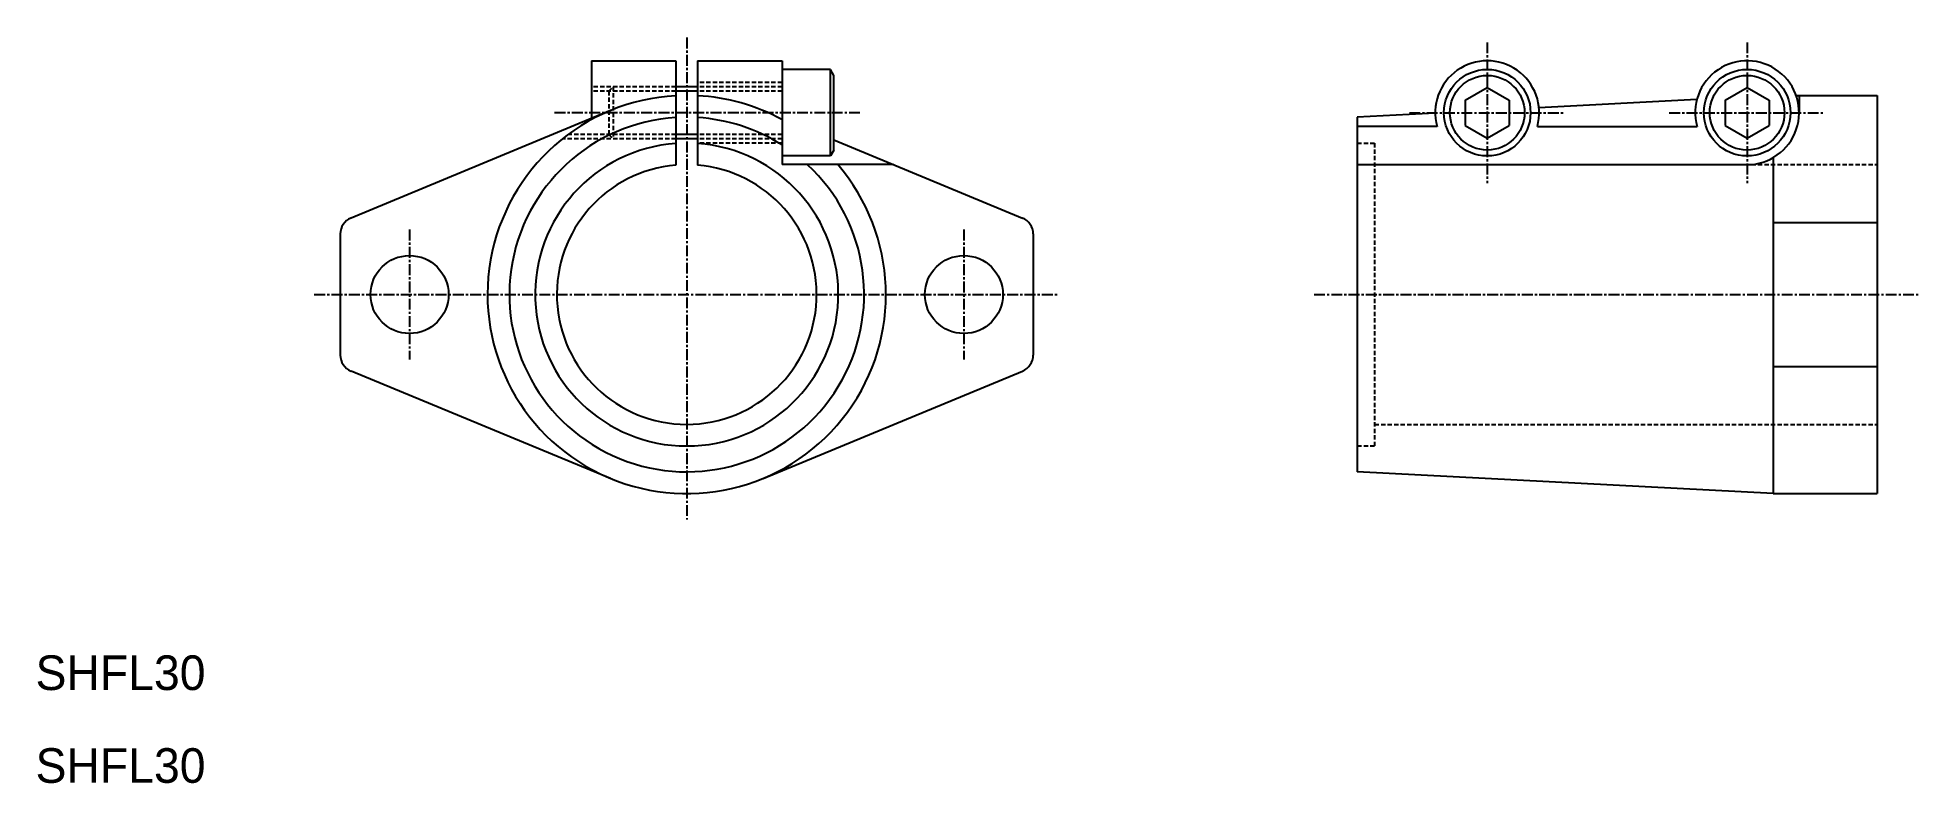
# Model space of a CAD drawing. Extents: x 117 to 334, y 130 to 216.
import ezdxf

# ---------------------------------------------------------------- set-up
doc = ezdxf.new("R2010")
doc.units = 0
doc.linetypes.add('CENTER', pattern=[2, 1.25, -0.25, 0.25, -0.25])
doc.linetypes.add('DASHED', pattern=[0.75, 0.5, -0.25])
doc.layers.get('0').update_dxf_attribs({"linetype": 'CONTINUOUS'})
doc.layers.add('CENTER', color=1, linetype='CENTER')

msp = doc.modelspace()

# ---------------------------------------------------------------- linework, layer by layer
at = {"color": 7, "linetype": 'CONTINUOUS'}
for p, q in [((180.53, 213.53), (190.28, 213.53)), ((180.53, 213.53), (180.53, 206.86)), ((190.28, 213.53), (190.28, 201.47)), ((192.78, 213.53), (202.53, 213.53)), ((192.78, 213.53), (192.78, 201.47)), ((202.53, 213.53), (202.53, 201.53)), ((208.13, 212.53), (202.53, 212.53)), ((208.13, 202.53), (208.13, 212.53)), ((208.53, 211.83), (208.13, 212.53)), ((208.53, 203.22), (208.53, 211.83)), ((192.78, 210.53), (190.28, 210.53)), ((281.41, 208.99), (283.95, 210.46)), ((281.41, 208.99), (281.41, 206.06)), ((283.95, 210.46), (286.49, 208.99)), ((286.49, 208.99), (286.49, 206.06)), ((308.15, 209.06), (289.92, 208.11)), ((311.41, 208.99), (313.95, 210.46)), ((311.41, 208.99), (311.41, 206.06)), ((313.95, 210.46), (316.49, 208.99)), ((316.49, 208.99), (316.49, 206.06)), ((319.61, 209.53), (328.95, 209.53)), ((319.95, 209.53), (319.95, 207.53)), ((328.95, 209.53), (328.95, 163.53)), ((182.73, 207.77), (152.77, 195.36)), ((277.95, 207.48), (268.95, 207.01)), ((268.95, 207.01), (268.95, 166.04)), ((192.78, 204.53), (190.28, 204.53)), ((208.53, 204.38), (230.3, 195.36)), ((278.17, 205.93), (268.95, 205.93)), ((281.41, 206.06), (283.95, 204.59)), ((283.95, 204.59), (286.49, 206.06)), ((289.74, 205.93), (308.17, 205.93)), ((311.41, 206.06), (313.95, 204.59)), ((313.95, 204.59), (316.49, 206.06)), ((208.13, 202.53), (202.53, 202.53)), ((208.53, 203.22), (208.13, 202.53)), ((316.95, 202.33), (316.95, 163.53)), ((215.42, 201.53), (202.53, 201.53)), ((268.95, 201.53), (313.95, 201.53)), ((151.53, 193.52), (151.53, 179.54)), ((231.53, 193.52), (231.53, 179.54)), ((316.95, 194.85), (328.95, 194.85)), ((182.73, 165.28), (152.77, 177.69)), ((200.34, 165.28), (230.3, 177.69)), ((316.95, 178.2), (328.95, 178.2)), ((316.95, 163.53), (268.95, 166.04)), ((316.95, 163.53), (328.95, 163.53))]:
    msp.add_line(p, q, dxfattribs=at)
at = {"color": 3, "linetype": 'DASHED'}
for p, q in [((202.53, 211.03), (192.78, 211.03)), ((190.28, 210.53), (180.53, 210.53)), ((190.28, 210.03), (180.53, 210.03)), ((182.53, 210.03), (183.03, 210.53)), ((182.53, 210.03), (182.53, 205.03)), ((183.03, 210.53), (183.03, 204.53)), ((202.53, 210.53), (192.78, 210.53)), ((202.53, 210.03), (192.78, 210.03)), ((190.28, 204.53), (177.22, 204.53)), ((190.28, 205.03), (177.87, 205.03)), ((182.53, 205.03), (183.03, 204.53)), ((202.53, 205.03), (192.78, 205.03)), ((202.53, 204.53), (192.78, 204.53)), ((202.53, 204.03), (192.78, 204.03)), ((268.95, 204.03), (270.95, 204.03)), ((270.95, 204.03), (270.95, 169.03)), ((270.95, 201.53), (328.95, 201.53)), ((270.95, 171.53), (328.95, 171.53)), ((268.95, 169.03), (270.95, 169.03))]:
    msp.add_line(p, q, dxfattribs=at)
at = {"color": 3, "linetype": 'CONTINUOUS'}
for p, q in [((192.78, 210.03), (190.28, 210.03)), ((192.78, 205.03), (190.28, 205.03))]:
    msp.add_line(p, q, dxfattribs=at)
at = {"color": 7, "linetype": 'CONTINUOUS'}
for centre, radius in [((283.95, 207.53), 5), ((283.95, 207.53), 4.31), ((313.95, 207.53), 5), ((313.95, 207.53), 4.31), ((159.53, 186.53), 4.5), ((223.53, 186.53), 4.5)]:
    msp.add_circle(centre, radius, dxfattribs=at)
for centre, radius, start, end in [((283.95, 207.53), 6, 344.5598, 195.4402), ((313.95, 207.53), 6, 269.8719, 195.4402), ((191.53, 186.53), 23, 93.1154, 40.7058), ((191.53, 186.53), 23, 61.4333, 86.8851), ((191.53, 186.53), 20.48, 93.4985, 47.0766), ((191.53, 186.53), 20.48, 57.5208, 86.5015), ((191.53, 186.53), 17.5, 94.096, 85.904), ((191.53, 186.53), 15, 94.7802, 85.2198), ((153.53, 193.52), 2, 112.5, 180), ((229.53, 193.52), 2, 0, 67.5), ((153.53, 179.54), 2, 180, 247.5), ((229.53, 179.54), 2, 292.5, 0)]:
    msp.add_arc(centre, radius, start, end, dxfattribs=at)
at = {"layer": 'CENTER', "color": 1, "linetype": 'CENTER'}
for p, q in [((191.53, 216.2), (191.53, 160.53)), ((283.95, 215.66), (283.95, 199.39)), ((313.95, 215.66), (313.95, 199.39)), ((211.53, 207.53), (176.1, 207.53)), ((274.96, 207.53), (292.95, 207.53)), ((304.96, 207.53), (322.95, 207.53)), ((159.53, 194.03), (159.53, 179.03)), ((223.53, 194.03), (223.53, 179.03)), ((148.53, 186.53), (234.53, 186.53)), ((263.95, 186.53), (333.95, 186.53))]:
    msp.add_line(p, q, dxfattribs=at)

# ---------------------------------------------------------------- texts
at = {"color": 7, "linetype": 'CONTINUOUS'}
for p in [(116.35, 140.84), (116.35, 130.12)]:
    msp.add_text('SHFL30', height=4, dxfattribs=at).set_placement(p)

doc.saveas('drawing.dxf')
